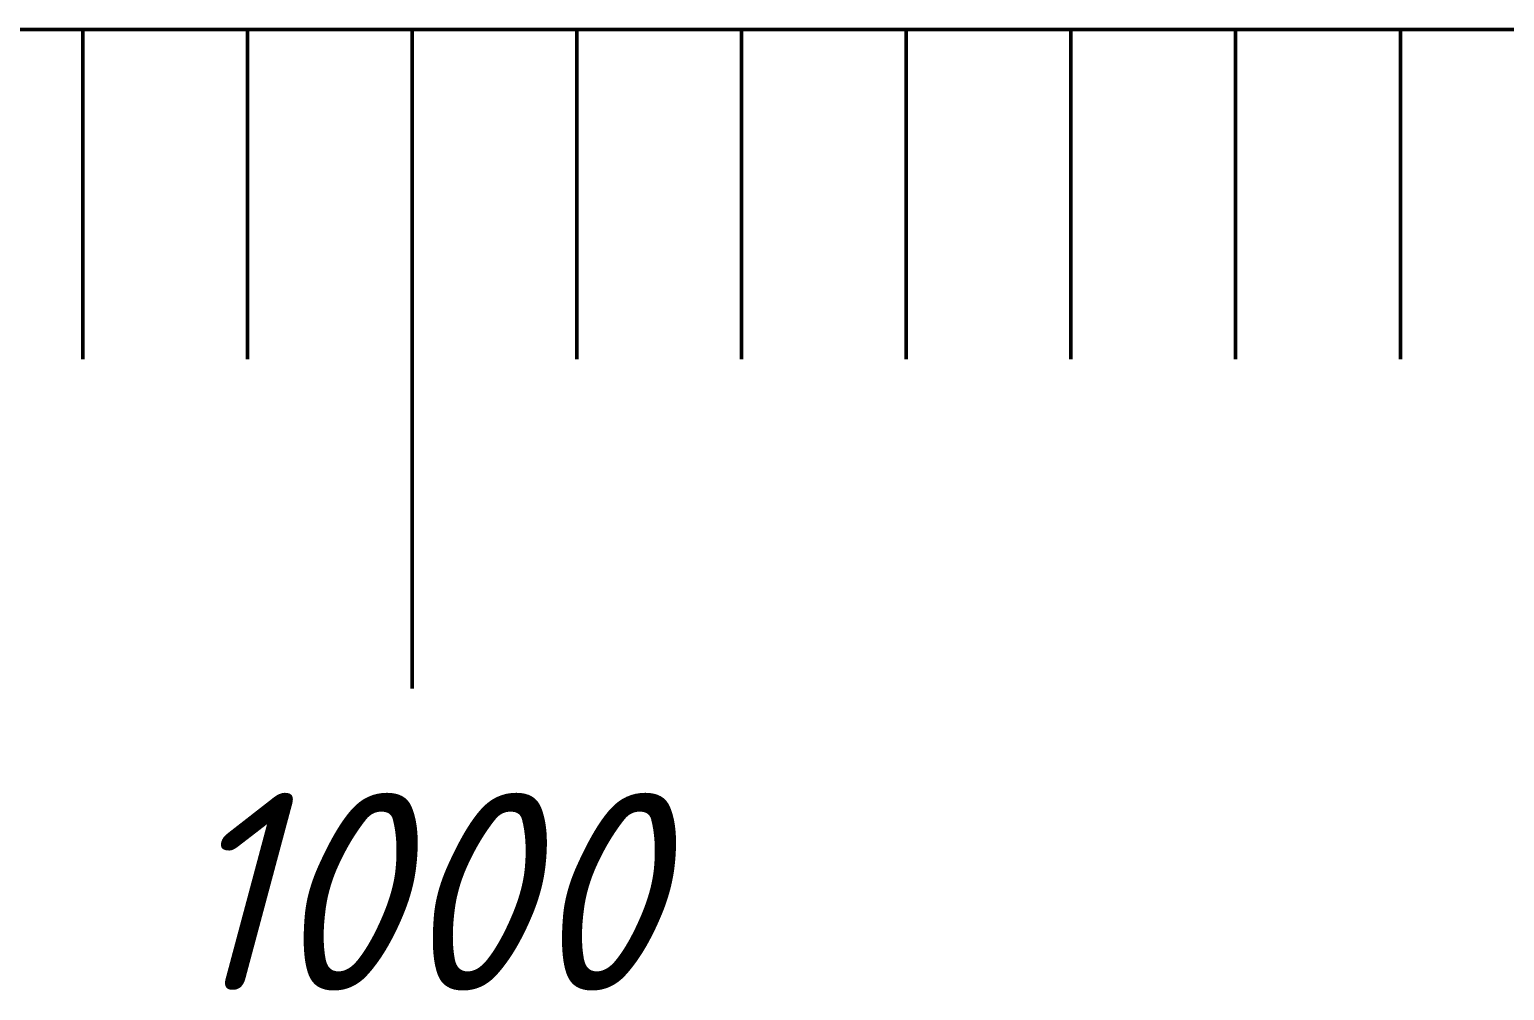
# Paper-space layout 'Layout1' of a CAD drawing. Header units: millimetres. Extents: x 0 to 841, y 0 to 594.
# Drawn here: x 441.86 to 486.63, y 304 to 333.17 of the extents above; entities that cross this region are included whole.
import ezdxf

# ---------------------------------------------------------------- set-up
doc = ezdxf.new("R2010")
doc.units = ezdxf.units.MM
doc.layers.get('0').update_dxf_attribs({"lineweight": 50})
doc.styles.add('GOST-2.304_Type-B_italic', font='GOST Common Italic.ttf')

psp = doc.layouts.get("Layout1")

# ---------------------------------------------------------------- linework, layer by layer
for p, q in [((433.472, 333.166), (443.472, 333.166)), ((443.472, 333.166), (453.472, 333.166)), ((443.472, 333.166), (443.472, 323.166)), ((448.472, 333.166), (448.472, 323.166)), ((453.472, 333.166), (463.472, 333.166)), ((453.472, 333.166), (453.472, 313.166)), ((458.472, 333.166), (458.472, 323.166)), ((463.472, 333.166), (473.472, 333.166)), ((463.472, 333.166), (463.472, 323.166)), ((468.472, 333.166), (468.472, 323.166)), ((473.472, 333.166), (483.472, 333.166)), ((473.472, 333.166), (473.472, 323.166)), ((478.472, 333.166), (478.472, 323.166)), ((483.472, 333.166), (493.472, 333.166)), ((483.472, 333.166), (483.472, 323.166))]:
    psp.add_line(p, q)

# ---------------------------------------------------------------- texts
at = {"insert": (446.267, 310), "char_height": 6, "attachment_point": 1, "style": 'GOST-2.304_Type-B_italic'}
psp.add_mtext_dynamic_manual_height_columns('{\\fGOST type B|b0|i1|c204|p34;1000}', width=15.88495, gutter_width=17.5, heights=[0], dxfattribs=at)

doc.saveas('drawing.dxf')
